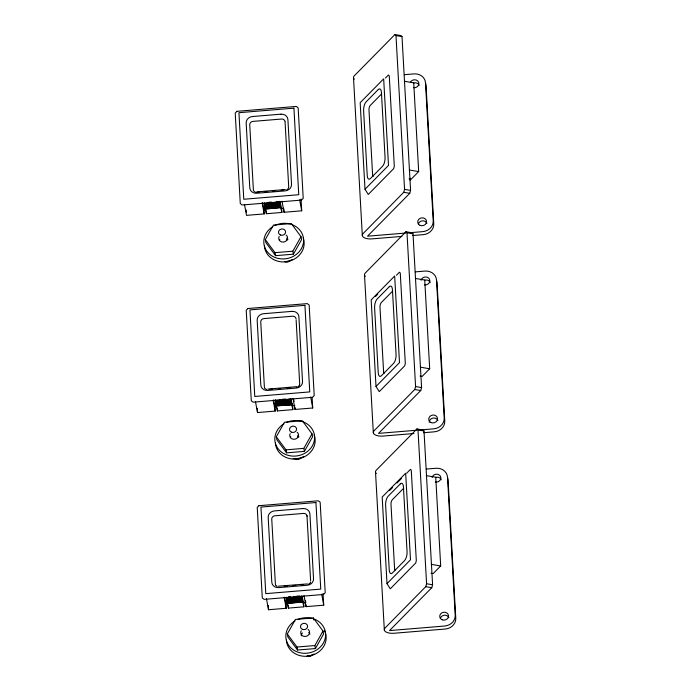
<?xml version="1.0" encoding="UTF-8"?>
<svg xmlns="http://www.w3.org/2000/svg" width="691" height="691" viewBox="0 0 691 691"><rect width="100%" height="100%" fill="white"/><g stroke="black" fill="none" stroke-linecap="round" stroke-linejoin="round"><path stroke-width="1.04" d="M401.868 236.408L371.896 238.887A8.871 4.042 -3.2 0 1 363.138 233.515L403.743 192.297L404.572 189.369L395.986 35.561L394.932 34.55L354.336 75.76A8.871 4.042 -3.2 0 0 354.302 79.189M405.738 233.048L367.517 236.201L409.754 193.325L410.584 190.396L402.007 36.588L400.953 35.578L394.932 34.55M413.944 433.516L382.9 436.073A8.871 4.042 -3.2 0 1 374.133 430.7L414.738 389.491L415.576 386.563L406.99 232.755L405.937 231.735L365.332 272.954A8.871 4.042 -3.2 0 0 365.306 276.374M416.733 430.234L378.521 433.387L420.759 390.519L421.588 387.591L413.011 233.783L411.957 232.763L405.937 231.735M447.552 477.697A11.091 9.855 -10.5 0 1 448.07 480.219L455.775 618.255A11.091 9.855 -10.5 0 1 445.28 629.026L393.905 633.267A8.871 4.042 -3.2 0 1 385.137 627.894L425.742 586.676L426.58 583.748L417.995 429.94L416.941 428.93L376.336 470.139A8.871 4.042 -3.2 0 0 376.31 473.568M426.364 469.059L435.926 468.273A11.091 9.855 -10.5 0 1 447.518 477.222L455.214 615.249A11.091 9.855 -10.5 0 1 444.728 626.02L389.517 630.581L431.763 587.704L432.592 584.776L424.006 430.968L422.952 429.957L416.941 428.93M265.301 239.587L273.455 225.05L291.308 223.582L301 236.642L301.561 239.647L293.407 254.184L275.554 255.661L265.862 242.593L265.301 239.587L275.001 252.656L275.554 255.661M293.407 254.184L292.846 251.187L301 236.642M276.305 436.781L284.459 422.236L302.312 420.767L312.004 433.836L312.557 436.833L304.403 451.378L286.558 452.847L276.866 439.778L276.305 436.781L286.005 449.85L286.558 452.847M304.403 451.378L303.85 448.373L312.004 433.836M287.309 633.967L295.463 619.43L313.308 617.953L323.008 631.021L323.561 634.027L315.407 648.564L297.562 650.032L287.862 636.972L287.309 633.967L297 647.035L297.562 650.032M315.407 648.564L314.854 645.558L323.008 631.021M385.44 78.048L388.42 75.017L389.266 75.829L394.311 166.341L393.645 168.682L368.268 194.447L365.003 189.256L360.175 102.691L383.669 78.843L388.497 165.408L365.003 189.256M381.734 93.786L370.281 105.412A3.438 1.373 -80.3 0 0 368.985 109.955L372.604 174.832A3.438 1.373 -80.3 0 0 373.157 176.559M404.347 81.244L413.728 82.851L418.677 171.584L411.128 179.245L409.046 178.883M375.533 296.456L377.778 294.185M396.435 275.243L399.424 272.211L400.27 273.023L405.315 363.526L404.65 365.876L379.273 391.633L376.008 386.442L371.179 299.877L394.665 276.029L399.502 362.594L376.008 386.442M392.738 290.98L381.277 302.606A3.438 1.373 -80.3 0 0 379.99 307.15L383.609 372.017A3.438 1.373 -80.3 0 0 384.015 373.572M415.351 278.43L424.732 280.036L429.681 368.769L422.132 376.431L420.05 376.077M389.525 490.61L392.514 487.578M396.988 483.035L401.471 478.492M406.697 473.188L410.428 469.396L411.266 470.208L416.319 560.721L415.654 563.061L390.268 588.827L387.003 583.627L382.175 497.062L405.669 473.223L410.497 559.788L387.003 583.627M403.743 488.166L392.281 499.792A3.438 1.373 -80.3 0 0 390.994 504.335L394.613 569.211A3.438 1.373 -80.3 0 0 394.889 570.541M426.347 475.624L435.736 477.222L440.685 565.955L433.136 573.616L431.054 573.262M404.365 74.68L413.918 73.894A11.091 9.855 -10.5 0 1 425.509 82.842L433.214 220.87A11.091 9.855 -10.5 0 1 422.719 231.64L409.979 232.694M256.862 191.882L285.348 189.524M259.065 192.202L256.957 192.383A3.438 3.058 -10.5 0 1 255.221 192.115M264.342 191.77L267.503 191.511M272.781 191.07L274.897 190.897M281.22 190.379L283.336 190.206M268.367 202.342L271.459 202.083M276.616 201.66L279.708 201.401M277.696 201.737L279.76 201.565L280.209 205.175L264.757 206.454L264.299 202.843M270.552 202.8L264.377 203.62L279.82 202.031M273.645 202.549L278.793 202.118M264.428 203.785L271.641 203.189M273.705 203.016L279.89 202.506M264.437 204.095L279.898 202.817M264.558 204.726L266.614 204.553M268.678 204.389L274.863 203.88M276.918 203.707L280.01 203.448M264.567 205.037L280.019 203.759M279.043 204.009L264.627 205.512L280.08 203.923M264.679 205.668L269.835 205.244M271.9 205.072L280.14 204.398M264.688 205.978L280.149 204.709M265.776 206.056L280.209 205.175M266.83 206.125L280.226 205.02L280.451 206.514L264.99 207.792L280.451 206.514M266.864 206.333L273.049 205.814M275.104 205.65L280.261 205.227M280.287 205.616L264.826 206.894L280.373 205.823L274.189 206.333M265.949 207.015L272.124 206.505M266 207.317L270.121 206.972M274.249 206.635L278.369 206.289M270.181 207.274L264.973 207.404M274.301 206.937L280.486 206.428L280.676 207.715L265.214 208.993L280.615 207.421M269.205 207.663L265.085 208L265.214 208.993M274.353 207.231L277.445 206.98M265.137 208.302L270.293 207.879M272.349 207.706L280.537 206.721M265.102 208.397L280.563 207.119L265.102 208.397L264.86 206.799M268.281 208.345L265.197 208.604L266.398 213.718L281.859 212.448L281.634 208.501L280.062 202.066M272.409 208.008L276.53 207.663M262.649 202.955L263.988 209.96L265.448 209.839M281.634 208.501L283.82 208.319M263.763 209.442L264.212 213.899L246.506 215.367L244.467 204.355M282.006 201.262L284.044 212.267L301.708 210.807L301.051 199.043M412.57 235.527L423.281 234.646A11.091 9.855 -10.5 0 0 433.767 223.875L426.062 85.839A11.091 9.855 -10.5 0 0 425.544 83.326M275.001 252.656L292.846 251.187M415.369 271.874L424.922 271.079A11.091 9.855 -10.5 0 1 436.513 280.028L444.209 418.064A11.091 9.855 -10.5 0 1 433.723 428.835L419.921 429.975M267.866 389.068L296.353 386.718M270.069 389.396L272.176 389.223M278.508 388.696L280.624 388.523M286.946 388.005L290.116 387.737M282.464 399.268L285.556 399.018M279.492 400.158L284.64 399.735M287.732 399.476L290.825 399.225L275.372 400.504M275.243 399.553L275.433 400.97L277.497 400.797M279.553 400.633L285.737 400.124M287.801 399.951L290.885 399.692L291.213 402.369L275.761 403.639L291.265 402.412L291.455 403.708L289.374 403.484M275.433 400.97L290.902 400.003M275.441 401.281L275.562 401.912L280.71 401.488M282.774 401.316L291.015 400.642M275.562 401.912L291.023 400.953M276.65 402.3L291.075 401.108L275.623 402.387M277.747 402.689L283.932 402.179M285.988 402.007L291.144 401.583M275.761 403.639L275.692 403.173L291.153 401.894M278.862 403.233L275.769 403.484L275.882 404.382L291.343 403.103L289.261 402.879M280.917 403.06L291.265 402.412M281.012 403.561L285.133 403.224M275.83 404.08L291.282 402.81M280.036 403.95L291.377 403.008M280.097 404.244L284.217 403.907M275.942 404.684L291.395 403.406M276.055 405.28L291.567 404.304M275.916 404.287L276.106 405.582L291.593 404.209M279.285 405.531L282.377 405.28M287.534 404.857L290.626 404.598M276.193 405.79L277.402 410.912L292.854 409.633L291.654 404.511L276.158 405.885L291.671 404.909L291.49 403.613L275.977 404.589M273.653 400.149L274.992 407.146L276.452 407.025M291.058 399.251L292.353 405.228L292.267 403.691L292.639 405.686L294.824 405.513M255.463 401.549L257.51 412.553L275.208 411.093L274.75 406.239L275.027 407.733L274.992 407.146M293.01 398.448L295.048 409.452L312.712 407.992L312.116 397.308M423.574 432.721L434.276 431.832A11.091 9.855 -10.5 0 0 444.771 421.061L437.066 283.034A11.091 9.855 -10.5 0 0 436.548 280.511M286.005 449.85L303.85 448.373M307.357 583.904L277.981 586.227M284.234 586.322L287.404 586.063M292.682 585.623L295.843 585.363M301.121 584.932L303.228 584.75M288.311 596.886L290.375 596.713M296.56 596.203L299.652 595.953M290.496 597.352L286.376 598L301.829 596.411L301.967 597.663L286.506 598.942L301.958 597.352L302.088 598.613L286.635 599.883L302.079 598.302L302.217 599.555L286.756 600.833L286.307 597.214M293.589 597.093L298.737 596.67M286.437 598.164L291.585 597.732M293.649 597.568L301.889 596.886M286.445 598.475L301.898 597.197M286.558 599.106L294.807 598.423M296.862 598.251L302.019 597.827M286.566 599.417L302.027 598.138M286.687 600.047L289.779 599.788M291.835 599.624L298.02 599.114M300.084 598.942L302.148 598.769M286.696 600.358L302.157 599.08M290.065 601.524L286.998 602.172L302.451 600.894L302.209 599.244L286.748 600.522L286.886 601.567L302.373 600.203M302.226 599.399L286.774 600.678L292.993 600.367M295.048 600.194L302.269 599.598M302.287 599.995L286.886 601.567M295.221 601.092L298.313 600.842M302.399 600.591L286.938 601.87L290.125 601.818M293.217 601.567L302.485 600.799L302.675 602.094L287.223 603.373L302.623 601.792M289.149 602.207L287.085 602.379L287.223 603.373M293.269 601.87L297.389 601.524M302.511 601.196L287.05 602.474L302.546 601.101M287.145 602.673L290.237 602.422M292.293 602.25L301.57 601.49M292.353 602.552L296.474 602.215M300.594 601.87L302.658 601.706L303.859 606.819L288.406 608.097L287.197 602.975M284.657 597.335L285.996 604.331L287.456 604.219M302.062 596.445L303.643 602.88L305.828 602.699L305.457 600.695M266.467 598.734L268.505 609.738L286.212 608.279L285.772 603.822M304.005 595.633L306.044 606.646L323.716 605.186L323.06 593.422M297 647.035L314.854 645.558M395.986 35.561L402.007 36.588M409.297 169.977L418.677 171.584M404.572 189.369L410.584 190.396M403.743 192.297L409.754 193.325M406.99 232.755L413.011 233.783M420.301 367.171L429.681 368.769M415.576 386.563L421.588 387.591M414.738 389.491L420.759 390.519M417.995 429.94L424.006 430.968M431.305 564.357L440.685 565.955M426.58 583.748L432.592 584.776M425.742 586.676L431.763 587.704M281.859 212.448L280.676 207.715M287.465 601.861L287.897 603.692M262.105 202.904L264.212 213.899M273.109 400.089L275.208 411.093M284.113 597.274L286.212 608.279M299.669 199.803L301.708 210.807M310.674 396.988L312.712 407.992M264.601 203.344L265.024 205.642M264.765 206.298L264.878 207.196M293.71 399.51L294.081 401.506M321.678 594.174L323.716 605.186M275.605 400.53L276.029 402.827M313.308 617.953L313.679 619.957M286.61 597.715L287.033 600.021M286.86 601.179L287.111 602.768M290.885 399.692L290.712 398.595M301.837 596.722L301.768 595.944M275.571 402.222L275.692 403.173M410.091 178.218L410.195 180.196M353.516 77.858L362.317 235.614M364.52 275.053L373.321 432.799M375.524 472.238L384.326 629.993M285.072 121.815L288.691 186.691A3.438 3.058 -10.5 0 1 288.622 187.494M296.137 320.063L299.695 383.876A3.438 3.058 -10.5 0 1 299.626 384.68M306.985 515.693L310.605 580.57M283.88 209.304L284.044 212.267M294.936 407.483L295.048 409.452M305.94 604.668L306.044 606.646M292.639 405.686L292.854 409.633M303.643 602.88L303.859 606.819M266.234 210.764L266.398 213.718M277.238 407.949L277.402 410.912M288.233 605.143L288.406 608.097M276.141 405.487L276.219 406.187M263.988 209.96L264.022 210.548M285.996 604.331L286.031 604.927M246.203 210.021L246.324 212.154M257.268 408.277L257.51 412.553M268.272 605.463L268.505 609.738M292.094 259.6A14.433 12.827 -10.5 0 1 289.512 260.706M288.605 260.973A14.433 12.827 -10.5 0 1 286.748 261.345M303.202 237.946A19.97 17.741 -10.5 0 1 287.845 261.5A19.97 17.741 -10.5 0 1 264.394 245.763M274.716 225.577A19.97 17.741 -10.5 0 1 303.599 240.718A19.97 17.741 -10.5 0 1 274.016 257.043A19.97 17.741 -10.5 0 1 272.91 226.57M286.117 235.07A4.44 3.947 -10.5 0 1 286.679 240.373A4.44 3.947 -10.5 0 1 280.796 241.556A4.44 3.947 -10.5 0 1 279.216 236.46M286.679 239.293A3.55 3.153 -10.5 0 1 287.076 240.019M290.142 260.662A4.44 3.947 -10.5 0 1 284.847 261.725M279.389 240.451A4.44 3.947 -10.5 0 1 279.777 239.466M286.679 238.075A4.44 3.947 -10.5 0 1 287.914 239.742M410.489 82.099A4.44 3.947 -10.5 0 1 416.094 80.026A4.44 3.947 -10.5 0 1 418.651 84.76A4.44 3.947 -10.5 0 1 413.494 87.662M413.624 83.041A4.44 3.947 -10.5 0 1 419.195 85.382M418.357 224.117A4.44 3.947 -10.5 0 1 422.46 220.844A4.44 3.947 -10.5 0 1 426.891 223.418M314.103 653.98A14.433 12.827 -10.5 0 1 311.511 655.085M309.689 655.56A14.433 12.827 -10.5 0 1 307.823 655.828M324.468 630.607A19.97 17.741 -10.5 0 1 310.864 655.647A19.97 17.741 -10.5 0 1 286.394 640.142M314.794 619.309A19.97 17.741 -10.5 0 1 321.574 645.644A19.97 17.741 -10.5 0 1 291.127 648.158A19.97 17.741 -10.5 0 1 294.919 620.95M297.666 619.516A19.97 17.741 -10.5 0 1 311.909 618.341M308.126 629.449A4.44 3.947 -10.5 0 1 308.678 634.753A4.44 3.947 -10.5 0 1 302.805 635.936A4.44 3.947 -10.5 0 1 301.224 630.84M312.142 655.033A4.44 3.947 -10.5 0 1 306.847 656.105M310.708 655.37A3.239 2.885 -10.5 0 1 309.948 655.724M301.293 635.858A4.44 3.947 -10.5 0 1 302.433 632.965M308.678 632.446A4.44 3.947 -10.5 0 1 309.922 634.122M432.108 477.464A4.44 3.947 -10.5 0 1 437.36 474.233A4.44 3.947 -10.5 0 1 440.754 478.803A4.44 3.947 -10.5 0 1 435.503 482.033M435.632 477.421A4.44 3.947 -10.5 0 1 441.195 479.761M440.366 618.497A4.44 3.947 -10.5 0 1 444.468 615.223A4.44 3.947 -10.5 0 1 448.9 617.797M421.104 280.278A4.44 3.947 -10.5 0 1 426.356 277.039A4.44 3.947 -10.5 0 1 429.75 281.617A4.44 3.947 -10.5 0 1 424.499 284.847M424.628 280.235A4.44 3.947 -10.5 0 1 430.191 282.576M429.266 422.339A4.44 3.947 -10.5 0 1 432.894 418.115A4.44 3.947 -10.5 0 1 437.895 420.603M303.902 456.328A14.433 12.827 -10.5 0 1 301.397 457.58M300.507 457.891A14.433 12.827 -10.5 0 1 293.079 458.504M314.206 435.131A19.97 17.741 -10.5 0 1 298.84 458.694A19.97 17.741 -10.5 0 1 275.389 442.948M286.67 422.331A19.97 17.741 -10.5 0 1 314.578 438.535A19.97 17.741 -10.5 0 1 284.718 454.082A19.97 17.741 -10.5 0 1 283.915 423.756M297.121 432.264A4.44 3.947 -10.5 0 1 297.683 437.558A4.44 3.947 -10.5 0 1 291.801 438.742A4.44 3.947 -10.5 0 1 290.22 433.646M297.683 436.479A3.55 3.153 -10.5 0 1 298.08 437.213M301.146 457.848A4.44 3.947 -10.5 0 1 294.893 458.366M298.944 458.53A3.239 2.885 -10.5 0 1 298.115 458.703M290.384 437.636A4.44 3.947 -10.5 0 1 290.773 436.652M297.683 435.261A4.44 3.947 -10.5 0 1 298.918 436.937M310.63 581.865A3.438 3.058 -10.5 0 1 310.095 582.988M309.818 583.308A3.438 3.058 -10.5 0 1 309.499 583.601M309.136 583.852A3.438 3.058 -10.5 0 1 308.324 584.232M307.08 516.194A3.438 3.058 -10.5 0 0 303.487 513.422L275.001 515.771A3.438 3.058 -10.5 0 0 271.753 519.105L275.372 583.981A3.438 3.058 -10.5 0 0 275.916 585.476M276.841 586.296A3.438 3.058 -10.5 0 1 276.184 585.787M299.505 385.068A3.438 3.058 -10.5 0 1 299.091 385.794M298.814 386.122A3.438 3.058 -10.5 0 1 298.132 386.666M297.329 387.038A3.438 3.058 -10.5 0 1 296.448 387.219M296.076 319A3.438 3.058 -10.5 0 0 292.483 316.228L263.997 318.577A3.438 3.058 -10.5 0 0 260.749 321.92L264.368 386.796A3.438 3.058 -10.5 0 0 264.696 387.945M266.64 389.448A3.438 3.058 -10.5 0 1 265.845 389.111M265.18 388.592A3.438 3.058 -10.5 0 1 264.912 388.282M285.02 121.417A3.438 3.058 -10.5 0 0 281.479 119.042L252.992 121.391A3.438 3.058 -10.5 0 0 249.745 124.734L253.364 189.602A3.438 3.058 -10.5 0 0 254.487 191.683M288.501 187.883A3.438 3.058 -10.5 0 1 287.81 188.937M287.128 189.481A3.438 3.058 -10.5 0 1 286.739 189.688M236.909 111.329L235.225 113.056L240.278 203.56L242.135 204.994L301.535 200.088L303.211 198.369L298.158 107.856L296.309 106.423L236.909 111.329M247.905 308.514L246.229 310.242L251.282 400.754L253.131 402.179L312.539 397.282L314.215 395.554L309.162 305.051L307.314 303.617L247.905 308.514M258.909 505.708L257.233 507.427L262.286 597.94L264.135 599.373L323.535 594.467L325.219 592.748L320.166 502.236L318.309 500.802L258.909 505.708M378.279 89.519L366.109 101.871A6.66 2.66 -80.3 0 0 363.604 110.664L367.232 175.54A6.66 2.66 -80.3 0 0 370.385 178.58L382.564 166.229A6.66 2.66 -80.3 0 0 385.06 157.436L381.441 92.559A6.66 2.66 -80.3 0 0 378.279 89.519M389.283 286.705L377.113 299.065A6.66 2.66 -80.3 0 0 374.608 307.849L378.227 372.725A6.66 2.66 -80.3 0 0 381.389 375.766L393.559 363.414A6.66 2.66 -80.3 0 0 396.064 354.621L392.445 289.754A6.66 2.66 -80.3 0 0 389.283 286.705M400.288 483.899L388.117 496.25A6.66 2.66 -80.3 0 0 385.613 505.035L389.232 569.911A6.66 2.66 -80.3 0 0 392.393 572.96L404.563 560.6A6.66 2.66 -80.3 0 0 407.068 551.815L403.449 486.939A6.66 2.66 -80.3 0 0 400.288 483.899M293.925 108.159L238.939 112.693L243.768 199.258L298.754 194.724L293.925 108.159M280.952 114.179L252.465 116.529A6.66 5.917 -10.5 0 0 246.169 122.998L249.788 187.866A6.66 5.917 -10.5 0 0 256.75 193.238L285.236 190.889A6.66 5.917 -10.5 0 0 291.524 184.428L287.905 119.552A6.66 5.917 -10.5 0 0 280.952 114.179M279.95 202.981L264.498 204.562L279.95 202.981M304.93 305.344L249.943 309.888L254.772 396.453L309.758 391.909L304.93 305.344M291.956 311.365L263.47 313.723A6.66 5.917 -10.5 0 0 257.173 320.183L260.792 385.06A6.66 5.917 -10.5 0 0 267.745 390.424L296.232 388.074A6.66 5.917 -10.5 0 0 302.528 381.613L298.909 316.737A6.66 5.917 -10.5 0 0 291.956 311.365M290.954 400.167L275.502 401.756L290.954 400.167M315.934 502.53L260.948 507.073L265.776 593.638L320.762 589.103L315.934 502.53M302.96 508.559L274.474 510.908A6.66 5.917 -10.5 0 0 268.177 517.369L271.796 582.245A6.66 5.917 -10.5 0 0 278.749 587.618L307.236 585.26A6.66 5.917 -10.5 0 0 313.533 578.799L309.913 513.923A6.66 5.917 -10.5 0 0 302.96 508.559M280.425 234.992A3.55 3.153 -10.5 0 0 285.573 231.822A3.55 3.153 -10.5 0 0 280.123 229.524A3.55 3.153 -10.5 0 0 280.425 234.992M420.111 225.387A4.44 3.947 -10.5 0 0 426.546 221.422A4.44 3.947 -10.5 0 0 419.731 218.555A4.44 3.947 -10.5 0 0 420.111 225.387M302.433 629.371A3.55 3.153 -10.5 0 0 307.581 626.201A3.55 3.153 -10.5 0 0 302.122 623.904A3.55 3.153 -10.5 0 0 302.433 629.371M442.119 619.767A4.44 3.947 -10.5 0 0 448.545 615.802A4.44 3.947 -10.5 0 0 441.73 612.934A4.44 3.947 -10.5 0 0 442.119 619.767M431.115 422.572A4.44 3.947 -10.5 0 0 437.55 418.608A4.44 3.947 -10.5 0 0 430.735 415.74A4.44 3.947 -10.5 0 0 431.115 422.572M291.429 432.177A3.55 3.153 -10.5 0 0 296.577 429.007A3.55 3.153 -10.5 0 0 291.127 426.718A3.55 3.153 -10.5 0 0 291.429 432.177"/></g></svg>
